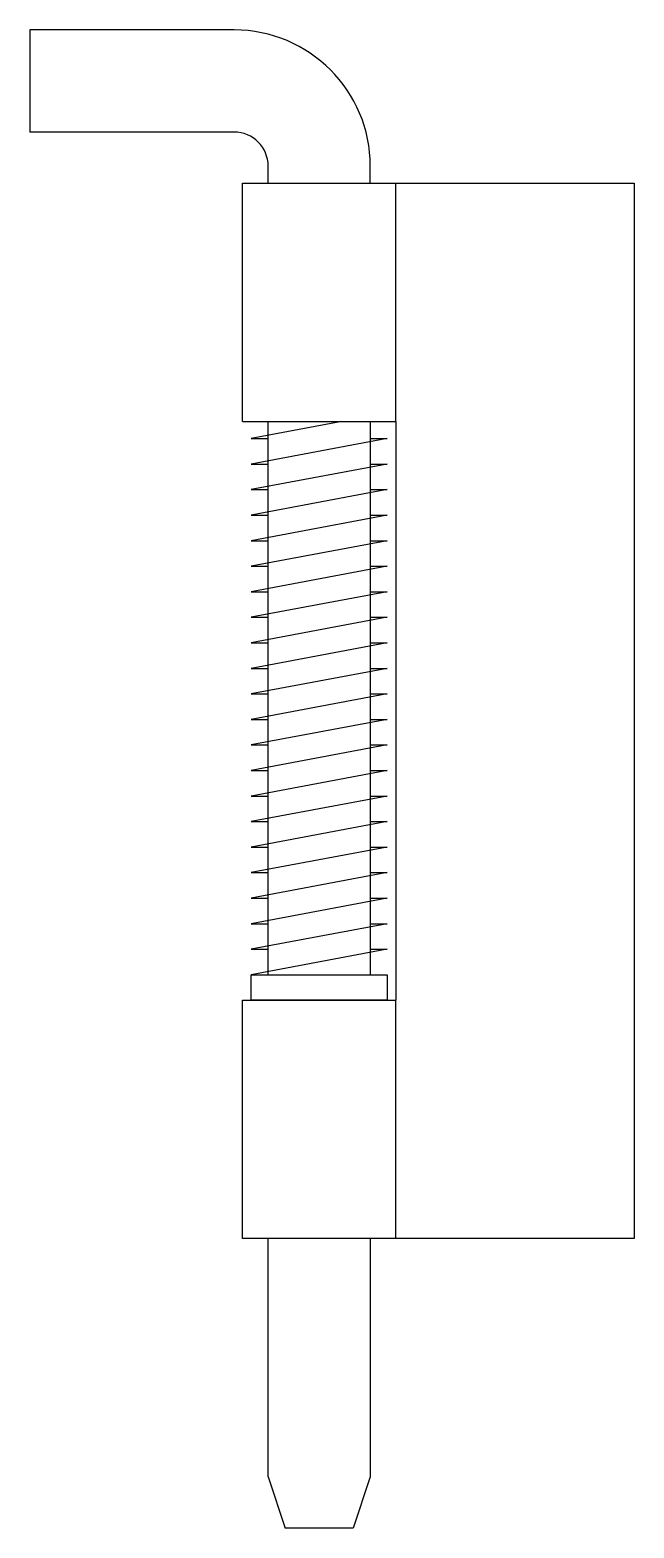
# Model space of a CAD drawing. Header units: millimetres. Extents: x 0 to 35.5, y 0 to 88.
import ezdxf

# ---------------------------------------------------------------- set-up
doc = ezdxf.new("R2010")
doc.units = ezdxf.units.MM

# ---------------------------------------------------------------- blocks, each defined once
blk = doc.blocks.new('HL035-1-1')
at = {"color": 1}
for p, q in [((-5, 88), (-17, 88)), ((-17, 88), (-17, 82)), ((-5, 82), (-17, 82)), ((-3, 79), (-3, 80)), ((3, 79), (3, 80)), ((-4.5, 79), (18.5, 79)), ((-4.5, 65), (-4.5, 79)), ((-3, 79), (-3, 79)), ((4.5, 65), (4.5, 79)), ((18.5, 79), (18.5, 17)), ((-4.5, 65), (4.5, 65)), ((1.333, 65), (-4, 64)), ((4.5, 65), (4.5, 31)), ((4, 64), (-4, 62.5)), ((-4, 64), (-3, 64)), ((3, 64), (4, 64)), ((4, 62.5), (-4, 61)), ((-4, 62.5), (-3, 62.5)), ((3, 62.5), (4, 62.5)), ((4, 61), (-4, 59.5)), ((-4, 61), (-3, 61)), ((3, 61), (4, 61)), ((4, 59.5), (-4, 58)), ((-4, 59.5), (-3, 59.5)), ((3, 59.5), (4, 59.5)), ((4, 58), (-4, 56.5)), ((-4, 58), (-3, 58)), ((3, 58), (4, 58)), ((4, 56.5), (-4, 55)), ((-4, 56.5), (-3, 56.5)), ((3, 56.5), (4, 56.5)), ((4, 55), (-4, 53.5)), ((-4, 55), (-3, 55)), ((3, 55), (4, 55)), ((4, 53.5), (-4, 52)), ((-4, 53.5), (-3, 53.5)), ((3, 53.5), (4, 53.5)), ((4, 52), (-4, 50.5)), ((-4, 52), (-3, 52)), ((3, 52), (4, 52)), ((4, 50.5), (-4, 49)), ((-4, 50.5), (-3, 50.5)), ((3, 50.5), (4, 50.5)), ((4, 49), (-4, 47.5)), ((-4, 49), (-3, 49)), ((3, 49), (4, 49)), ((4, 47.5), (-4, 46)), ((-4, 47.5), (-3, 47.5)), ((3, 47.5), (4, 47.5)), ((4, 46), (-4, 44.5)), ((-4, 46), (-3, 46)), ((3, 46), (4, 46)), ((4, 44.5), (-4, 43)), ((-4, 44.5), (-3, 44.5)), ((3, 44.5), (4, 44.5)), ((4, 43), (-4, 41.5)), ((-4, 43), (-3, 43)), ((3, 43), (4, 43)), ((4, 41.5), (-4, 40)), ((-4, 41.5), (-3, 41.5)), ((3, 41.5), (4, 41.5)), ((4, 40), (-4, 38.5)), ((-4, 40), (-3, 40)), ((3, 40), (4, 40)), ((4, 38.5), (-4, 37)), ((-4, 38.5), (-3, 38.5)), ((3, 38.5), (4, 38.5)), ((4, 37), (-4, 35.5)), ((-4, 37), (-3, 37)), ((3, 37), (4, 37)), ((4, 35.5), (-4, 34)), ((-4, 35.5), (-3, 35.5)), ((3, 35.5), (4, 35.5)), ((4, 34), (-4, 32.5)), ((-4, 34), (-3, 34)), ((3, 34), (4, 34)), ((-4.5, 17), (-4.5, 31)), ((-4.5, 31), (4.5, 31)), ((4.5, 17), (4.5, 31)), ((18.5, 17), (-4.5, 17)), ((-3, 3), (-2, 0)), ((3, 3), (2, 0))]:
    blk.add_line(p, q, dxfattribs=at)
for points in [[(-3, 32.5), (-3, 65)], [(3, 65), (3, 32.5)], [(-3, 3), (-3, 17)], [(3, 17), (3, 3)], [(2, 0), (-2, 0)]]:
    blk.add_lwpolyline(points, dxfattribs=at)
blk.add_lwpolyline([(-4, 32.5), (4, 32.5), (4, 31), (-4, 31)], close=True, dxfattribs=at)
for radius in [8, 2]:
    blk.add_arc((-5, 80), radius, 0, 90, dxfattribs=at)

msp = doc.modelspace()

# ---------------------------------------------------------------- block references
msp.add_blockref('HL035-1-1', (17, 0))

doc.saveas('drawing.dxf')
